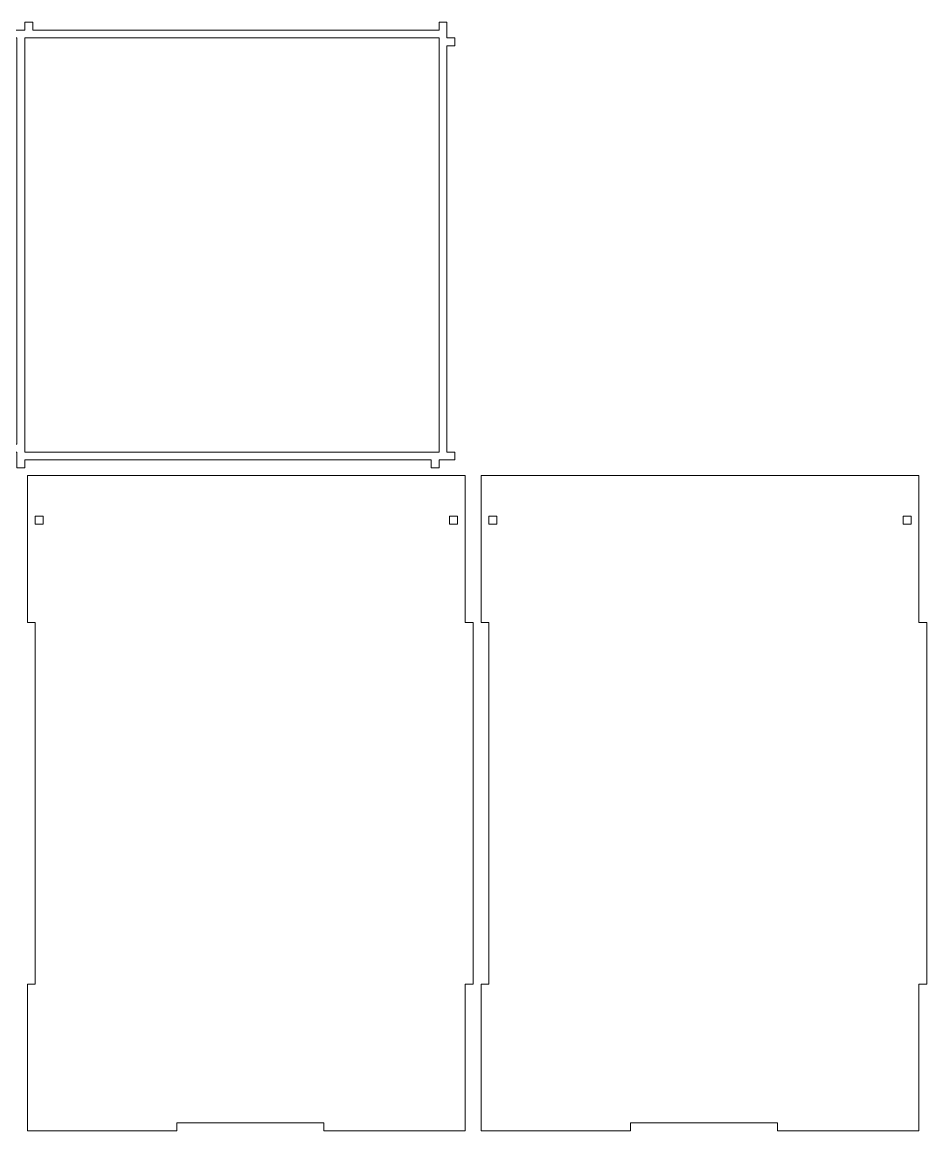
# Model space of a CAD drawing. Header units: millimetres. Extents: x -1461 to 1461, y -777 to 775.
# Drawn here: x -1114.9 to -769.9, y -775.1 to -352.1 of the extents above; entities that cross this region are included whole.
import ezdxf

# ---------------------------------------------------------------- set-up
doc = ezdxf.new("R2010")
doc.units = ezdxf.units.MM
doc.header["$MEASUREMENT"] = 0
doc.layers.add('Camada 1', color=7, linetype='Continuous')

msp = doc.modelspace()

# ---------------------------------------------------------------- linework, layer by layer
at = {"layer": 'Camada 1', "color": 250, "lineweight": 20}
for points, knots in [([(-949.9283, -519.1065), (-949.9283, -519.1065), (-949.9283, -516.1066), (-949.9283, -516.1066), (-949.9283, -516.1066), (-949.9283, -516.1066), (-952.9283, -516.1066), (-952.9283, -516.1066), (-952.9283, -516.1066), (-952.9283, -516.1066), (-952.9283, -361.1065), (-952.9283, -361.1065), (-952.9283, -361.1065), (-952.9283, -361.1065), (-949.9283, -361.1065), (-949.9283, -361.1065), (-949.9283, -361.1065), (-949.9283, -361.1065), (-949.9283, -358.1065), (-949.9283, -358.1065), (-949.9283, -358.1065), (-949.9283, -358.1065), (-952.9283, -358.1065), (-952.9283, -358.1065), (-952.9283, -358.1065), (-952.9283, -358.1065), (-952.9283, -352.1065), (-952.9283, -352.1065), (-952.9283, -352.1065), (-952.9283, -352.1065), (-955.9283, -352.1065), (-955.9283, -352.1065), (-955.9283, -352.1065), (-955.9283, -352.1065), (-955.9283, -355.1065), (-955.9283, -355.1065), (-955.9283, -355.1065), (-955.9283, -355.1065), (-1110.9283, -355.1065), (-1110.9283, -355.1065), (-1110.9283, -355.1065), (-1110.9283, -355.1065), (-1110.9283, -352.1065), (-1110.9283, -352.1065), (-1110.9283, -352.1065), (-1110.9283, -352.1065), (-1113.9283, -352.1065), (-1113.9283, -352.1065), (-1113.9283, -352.1065), (-1113.9283, -352.1065), (-1113.9283, -355.1065), (-1113.9283, -355.1065), (-1113.9283, -355.1065), (-1113.9283, -355.1065), (-1119.9283, -355.1065), (-1119.9283, -355.1065), (-1119.9283, -355.1065), (-1119.9283, -355.1065), (-1119.9283, -358.1065), (-1119.9283, -358.1065), (-1119.9283, -358.1065), (-1119.9283, -358.1065), (-1116.9283, -358.1065), (-1116.9283, -358.1065), (-1116.9283, -358.1065), (-1116.9283, -358.1065), (-1116.9283, -513.1065), (-1116.9283, -513.1065), (-1116.9283, -513.1065), (-1116.9283, -513.1065), (-1119.9283, -513.1065), (-1119.9283, -513.1065), (-1119.9283, -513.1065), (-1119.9283, -513.1065), (-1119.9283, -516.1065), (-1119.9283, -516.1065), (-1119.9283, -516.1065), (-1119.9283, -516.1065), (-1116.9283, -516.1065), (-1116.9283, -516.1065), (-1116.9283, -516.1065), (-1116.9283, -516.1065), (-1116.9283, -522.1065), (-1116.9283, -522.1065), (-1116.9283, -522.1065), (-1116.9283, -522.1065), (-1113.9283, -522.1065), (-1113.9283, -522.1065), (-1113.9283, -522.1065), (-1113.9283, -522.1065), (-1113.9283, -519.1065), (-1113.9283, -519.1065), (-1113.9283, -519.1065), (-1113.9283, -519.1065), (-958.9283, -519.1065), (-958.9283, -519.1065), (-958.9283, -519.1065), (-958.9283, -519.1065), (-958.9283, -522.1065), (-958.9283, -522.1065), (-958.9283, -522.1065), (-958.9283, -522.1065), (-955.9281, -522.1065), (-955.9281, -522.1065), (-955.9281, -522.1065), (-955.9281, -522.1065), (-955.9281, -519.1065), (-955.9281, -519.1065), (-955.9281, -519.1065), (-955.9281, -519.1065), (-949.9283, -519.1065), (-949.9283, -519.1065)], [0, 0, 0, 0, 0.03448276, 0.03448276, 0.03448276, 0.03448276, 0.06896552, 0.06896552, 0.06896552, 0.06896552, 0.10344828, 0.10344828, 0.10344828, 0.10344828, 0.13793103, 0.13793103, 0.13793103, 0.13793103, 0.17241379, 0.17241379, 0.17241379, 0.17241379, 0.20689655, 0.20689655, 0.20689655, 0.20689655, 0.24137931, 0.24137931, 0.24137931, 0.24137931, 0.27586207, 0.27586207, 0.27586207, 0.27586207, 0.31034483, 0.31034483, 0.31034483, 0.31034483, 0.34482759, 0.34482759, 0.34482759, 0.34482759, 0.37931034, 0.37931034, 0.37931034, 0.37931034, 0.4137931, 0.4137931, 0.4137931, 0.4137931, 0.44827586, 0.44827586, 0.44827586, 0.44827586, 0.48275862, 0.48275862, 0.48275862, 0.48275862, 0.51724138, 0.51724138, 0.51724138, 0.51724138, 0.55172414, 0.55172414, 0.55172414, 0.55172414, 0.5862069, 0.5862069, 0.5862069, 0.5862069, 0.62068966, 0.62068966, 0.62068966, 0.62068966, 0.65517241, 0.65517241, 0.65517241, 0.65517241, 0.68965517, 0.68965517, 0.68965517, 0.68965517, 0.72413793, 0.72413793, 0.72413793, 0.72413793, 0.75862069, 0.75862069, 0.75862069, 0.75862069, 0.79310345, 0.79310345, 0.79310345, 0.79310345, 0.82758621, 0.82758621, 0.82758621, 0.82758621, 0.86206897, 0.86206897, 0.86206897, 0.86206897, 0.89655172, 0.89655172, 0.89655172, 0.89655172, 0.93103448, 0.93103448, 0.93103448, 0.93103448, 1, 1, 1, 1]), ([(-955.9283, -516.1065), (-955.9283, -516.1065), (-1113.9283, -516.1065), (-1113.9283, -516.1065), (-1113.9283, -516.1065), (-1113.9283, -516.1065), (-1113.9283, -358.1065), (-1113.9283, -358.1065), (-1113.9283, -358.1065), (-1113.9283, -358.1065), (-955.9283, -358.1065), (-955.9283, -358.1065), (-955.9283, -358.1065), (-955.9283, -358.1065), (-955.9283, -516.1065), (-955.9283, -516.1065)], [0, 0, 0, 0, 0.2, 0.2, 0.2, 0.2, 0.4, 0.4, 0.4, 0.4, 0.6, 0.6, 0.6, 0.6, 1, 1, 1, 1]), ([(-945.928, -581.1065), (-945.928, -581.1065), (-945.928, -525.1065), (-945.928, -525.1065), (-945.928, -525.1065), (-945.928, -525.1065), (-1112.928, -525.1065), (-1112.928, -525.1065), (-1112.928, -525.1065), (-1112.928, -525.1065), (-1112.928, -581.1065), (-1112.928, -581.1065), (-1112.928, -581.1065), (-1112.928, -581.1065), (-1109.928, -581.1065), (-1109.928, -581.1065), (-1109.928, -581.1065), (-1109.928, -581.1065), (-1109.928, -719.1065), (-1109.928, -719.1065), (-1109.928, -719.1065), (-1109.928, -719.1065), (-1112.928, -719.1065), (-1112.928, -719.1065), (-1112.928, -719.1065), (-1112.928, -719.1065), (-1112.928, -775.1065), (-1112.928, -775.1065), (-1112.928, -775.1065), (-1112.928, -775.1065), (-1055.9281, -775.1065), (-1055.9281, -775.1065), (-1055.9281, -775.1065), (-1055.9281, -775.1065), (-1055.9281, -772.1065), (-1055.9281, -772.1065), (-1055.9281, -772.1065), (-1055.9281, -772.1065), (-999.9281, -772.1065), (-999.9281, -772.1065), (-999.9281, -772.1065), (-999.9281, -772.1065), (-999.9281, -775.1065), (-999.9281, -775.1065), (-999.9281, -775.1065), (-999.9281, -775.1065), (-945.928, -775.1065), (-945.928, -775.1065), (-945.928, -775.1065), (-945.928, -775.1065), (-945.928, -719.1065), (-945.928, -719.1065), (-945.928, -719.1065), (-945.928, -719.1065), (-942.928, -719.1065), (-942.928, -719.1065), (-942.928, -719.1065), (-942.928, -719.1065), (-942.928, -581.1065), (-942.928, -581.1065), (-942.928, -581.1065), (-942.928, -581.1065), (-945.928, -581.1065), (-945.928, -581.1065)], [0, 0, 0, 0, 0.05882353, 0.05882353, 0.05882353, 0.05882353, 0.11764706, 0.11764706, 0.11764706, 0.11764706, 0.17647059, 0.17647059, 0.17647059, 0.17647059, 0.23529412, 0.23529412, 0.23529412, 0.23529412, 0.29411765, 0.29411765, 0.29411765, 0.29411765, 0.35294118, 0.35294118, 0.35294118, 0.35294118, 0.41176471, 0.41176471, 0.41176471, 0.41176471, 0.47058824, 0.47058824, 0.47058824, 0.47058824, 0.52941176, 0.52941176, 0.52941176, 0.52941176, 0.58823529, 0.58823529, 0.58823529, 0.58823529, 0.64705882, 0.64705882, 0.64705882, 0.64705882, 0.70588235, 0.70588235, 0.70588235, 0.70588235, 0.76470588, 0.76470588, 0.76470588, 0.76470588, 0.82352941, 0.82352941, 0.82352941, 0.82352941, 0.88235294, 0.88235294, 0.88235294, 0.88235294, 1, 1, 1, 1]), ([(-772.928, -581.1065), (-772.928, -581.1065), (-772.928, -525.1065), (-772.928, -525.1065), (-772.928, -525.1065), (-772.928, -525.1065), (-939.928, -525.1065), (-939.928, -525.1065), (-939.928, -525.1065), (-939.928, -525.1065), (-939.928, -581.1065), (-939.928, -581.1065), (-939.928, -581.1065), (-939.928, -581.1065), (-936.928, -581.1065), (-936.928, -581.1065), (-936.928, -581.1065), (-936.928, -581.1065), (-936.928, -719.1065), (-936.928, -719.1065), (-936.928, -719.1065), (-936.928, -719.1065), (-939.928, -719.1065), (-939.928, -719.1065), (-939.928, -719.1065), (-939.928, -719.1065), (-939.928, -775.1065), (-939.928, -775.1065), (-939.928, -775.1065), (-939.928, -775.1065), (-882.9281, -775.1065), (-882.9281, -775.1065), (-882.9281, -775.1065), (-882.9281, -775.1065), (-882.9281, -772.1065), (-882.9281, -772.1065), (-882.9281, -772.1065), (-882.9281, -772.1065), (-826.9281, -772.1065), (-826.9281, -772.1065), (-826.9281, -772.1065), (-826.9281, -772.1065), (-826.9281, -775.1065), (-826.9281, -775.1065), (-826.9281, -775.1065), (-826.9281, -775.1065), (-772.928, -775.1065), (-772.928, -775.1065), (-772.928, -775.1065), (-772.928, -775.1065), (-772.928, -719.1065), (-772.928, -719.1065), (-772.928, -719.1065), (-772.928, -719.1065), (-769.928, -719.1065), (-769.928, -719.1065), (-769.928, -719.1065), (-769.928, -719.1065), (-769.928, -581.1065), (-769.928, -581.1065), (-769.928, -581.1065), (-769.928, -581.1065), (-772.928, -581.1065), (-772.928, -581.1065)], [0, 0, 0, 0, 0.05882353, 0.05882353, 0.05882353, 0.05882353, 0.11764706, 0.11764706, 0.11764706, 0.11764706, 0.17647059, 0.17647059, 0.17647059, 0.17647059, 0.23529412, 0.23529412, 0.23529412, 0.23529412, 0.29411765, 0.29411765, 0.29411765, 0.29411765, 0.35294118, 0.35294118, 0.35294118, 0.35294118, 0.41176471, 0.41176471, 0.41176471, 0.41176471, 0.47058824, 0.47058824, 0.47058824, 0.47058824, 0.52941176, 0.52941176, 0.52941176, 0.52941176, 0.58823529, 0.58823529, 0.58823529, 0.58823529, 0.64705882, 0.64705882, 0.64705882, 0.64705882, 0.70588235, 0.70588235, 0.70588235, 0.70588235, 0.76470588, 0.76470588, 0.76470588, 0.76470588, 0.82352941, 0.82352941, 0.82352941, 0.82352941, 0.88235294, 0.88235294, 0.88235294, 0.88235294, 1, 1, 1, 1]), ([(-1106.928, -540.6036), (-1106.928, -540.6036), (-1106.928, -543.6036), (-1106.928, -543.6036), (-1106.928, -543.6036), (-1106.928, -543.6036), (-1109.928, -543.6036), (-1109.928, -543.6036), (-1109.928, -543.6036), (-1109.928, -543.6036), (-1109.928, -540.6036), (-1109.928, -540.6036), (-1109.928, -540.6036), (-1109.928, -540.6036), (-1106.928, -540.6036), (-1106.928, -540.6036)], [0, 0, 0, 0, 0.2, 0.2, 0.2, 0.2, 0.4, 0.4, 0.4, 0.4, 0.6, 0.6, 0.6, 0.6, 1, 1, 1, 1]), ([(-948.928, -543.6036), (-948.928, -543.6036), (-951.928, -543.6036), (-951.928, -543.6036), (-951.928, -543.6036), (-951.928, -543.6036), (-951.928, -540.6036), (-951.928, -540.6036), (-951.928, -540.6036), (-951.928, -540.6036), (-948.928, -540.6036), (-948.928, -540.6036), (-948.928, -540.6036), (-948.928, -540.6036), (-948.928, -543.6036), (-948.928, -543.6036)], [0, 0, 0, 0, 0.2, 0.2, 0.2, 0.2, 0.4, 0.4, 0.4, 0.4, 0.6, 0.6, 0.6, 0.6, 1, 1, 1, 1]), ([(-933.928, -540.6036), (-933.928, -540.6036), (-933.928, -543.6036), (-933.928, -543.6036), (-933.928, -543.6036), (-933.928, -543.6036), (-936.928, -543.6036), (-936.928, -543.6036), (-936.928, -543.6036), (-936.928, -543.6036), (-936.928, -540.6036), (-936.928, -540.6036), (-936.928, -540.6036), (-936.928, -540.6036), (-933.928, -540.6036), (-933.928, -540.6036)], [0, 0, 0, 0, 0.2, 0.2, 0.2, 0.2, 0.4, 0.4, 0.4, 0.4, 0.6, 0.6, 0.6, 0.6, 1, 1, 1, 1]), ([(-775.928, -543.6036), (-775.928, -543.6036), (-778.928, -543.6036), (-778.928, -543.6036), (-778.928, -543.6036), (-778.928, -543.6036), (-778.928, -540.6036), (-778.928, -540.6036), (-778.928, -540.6036), (-778.928, -540.6036), (-775.928, -540.6036), (-775.928, -540.6036), (-775.928, -540.6036), (-775.928, -540.6036), (-775.928, -543.6036), (-775.928, -543.6036)], [0, 0, 0, 0, 0.2, 0.2, 0.2, 0.2, 0.4, 0.4, 0.4, 0.4, 0.6, 0.6, 0.6, 0.6, 1, 1, 1, 1])]:
    msp.add_open_spline(points, degree=3, knots=knots, dxfattribs=at)

doc.saveas('drawing.dxf')
